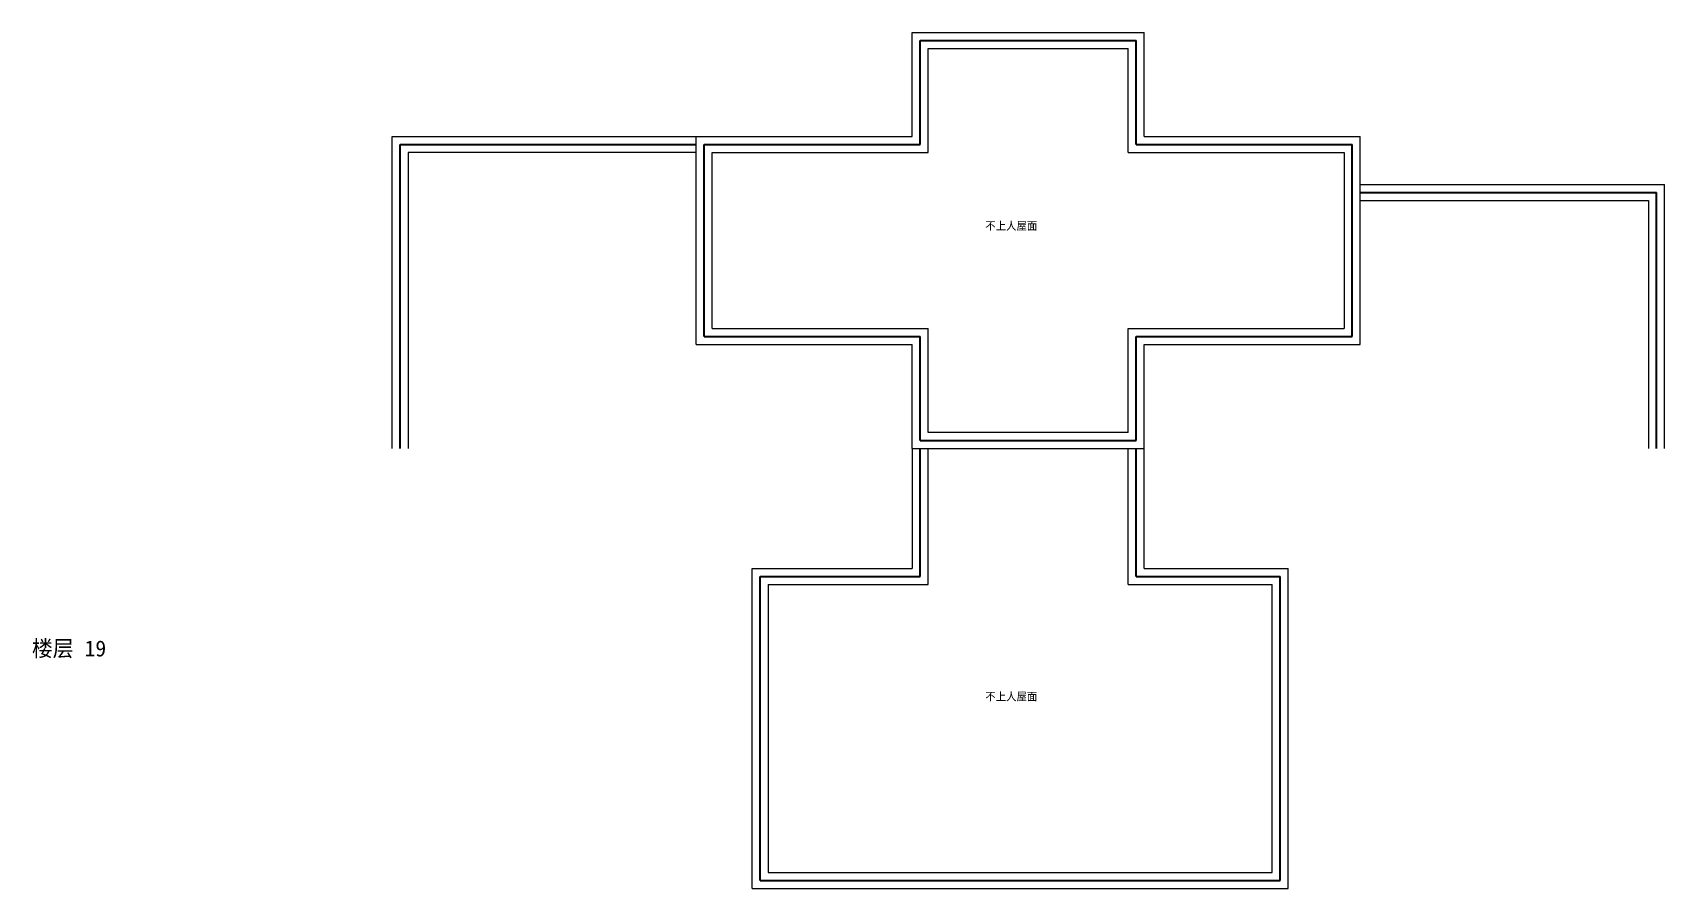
# Model space of a CAD drawing. Header units: metres. Extents: x -2 to 8644, y -38 to 294.
# Drawn here: x 4050.2 to 4458, y 32 to 246 of the extents above; entities that cross this region are included whole.
import ezdxf

# ---------------------------------------------------------------- set-up
doc = ezdxf.new("R2010")
doc.units = ezdxf.units.M
for name, color, linetype in [('ROOMS', 9, 'Continuous'), ('TEXT', 3, 'Continuous'), ('WALLS', 7, 'Continuous')]:
    doc.layers.add(name, color=color, linetype=linetype)

# ---------------------------------------------------------------- blocks, each defined once
blk = doc.blocks.new('FLOOR_19')
at = {"layer": 'ROOMS', "color": 9, "lineweight": 20}
for points in [[(378, 172), (378, 216), (324, 216), (324, 242), (274, 242), (274, 216), (220, 216), (220, 172), (274.03, 172), (274.03, 146), (324, 146), (324, 172)], [(234, 36), (234, 108), (274, 108), (274, 142), (324, 142), (324, 108), (360, 108), (360, 36)]]:
    blk.add_lwpolyline(points, dxfattribs=at)
at = {"layer": 'WALLS', "lineweight": 25}
for p, q in [((270, 220), (270, 246)), ((270, 246), (328, 246)), ((328, 220), (328, 246)), ((274, 216), (274, 242)), ((274, 242), (324, 242)), ((324, 216), (324, 242)), ((140, 142), (140, 220)), ((140, 220), (216, 220)), ((216, 168), (216, 220)), ((216, 220), (270, 220)), ((328, 220), (382, 220)), ((382, 168), (382, 220)), ((144, 216), (144, 142)), ((216, 216), (144, 216)), ((220, 172), (220, 216)), ((220, 216), (274, 216)), ((324, 216), (378, 216)), ((378, 216), (378, 172)), ((382, 208), (458, 208)), ((458, 142), (458, 208)), ((382, 204), (454, 204)), ((454, 204), (454, 142)), ((220, 172), (274.03, 172)), ((274.03, 146), (274.03, 172)), ((324, 146), (324, 172)), ((324, 172), (378, 172)), ((216, 168), (270.03, 168)), ((270.03, 142), (270.03, 168)), ((328, 142), (328, 168)), ((328, 168), (382, 168)), ((324, 146), (274.03, 146)), ((270, 142), (270, 112)), ((270.03, 142), (328, 142)), ((274, 108), (274, 142)), ((324, 108), (324, 142)), ((328, 112), (328, 142)), ((230, 32), (230, 112)), ((230, 112), (270, 112)), ((328, 112), (364, 112)), ((364, 32), (364, 112)), ((234, 108), (234, 36)), ((234, 108), (274, 108)), ((324, 108), (360, 108)), ((360, 36), (360, 108)), ((234, 36), (360, 36)), ((230, 32), (364, 32))]:
    blk.add_line(p, q, dxfattribs=at)
at = {"layer": 'WALLS', "lineweight": 40}
for p, q in [((272, 218), (272, 244)), ((272, 244), (326, 244)), ((326, 218), (326, 244)), ((142, 142), (142, 218)), ((142, 218), (216, 218)), ((218, 170), (218, 218)), ((218, 218), (272, 218)), ((326, 218), (380, 218)), ((380, 170), (380, 218)), ((382, 206), (456, 206)), ((456, 142), (456, 206)), ((218, 170), (272, 170)), ((272, 144), (272, 170)), ((326, 144), (326, 170)), ((326, 170), (380, 170)), ((272, 144), (326, 144)), ((272, 110), (272, 142)), ((326, 110), (326, 142)), ((232, 34), (232, 110)), ((232, 110), (272, 110)), ((326, 110), (362, 110)), ((362, 34), (362, 110)), ((232, 34), (362, 34))]:
    blk.add_line(p, q, dxfattribs=at)
at = {"layer": 'TEXT', "color": 3}
for s, height, p in [('不上人屋面', 2, (288.27, 196.66)), ('楼层 19', 4, (50, 90)), ('不上人屋面', 2, (288.27, 78.97))]:
    blk.add_text(s, height=height, dxfattribs=at).set_placement(p)

msp = doc.modelspace()

# ---------------------------------------------------------------- block references
at = {"layer": 'WALLS'}
msp.add_blockref('FLOOR_19', (4000, 0), dxfattribs=at)

doc.saveas('drawing.dxf')
